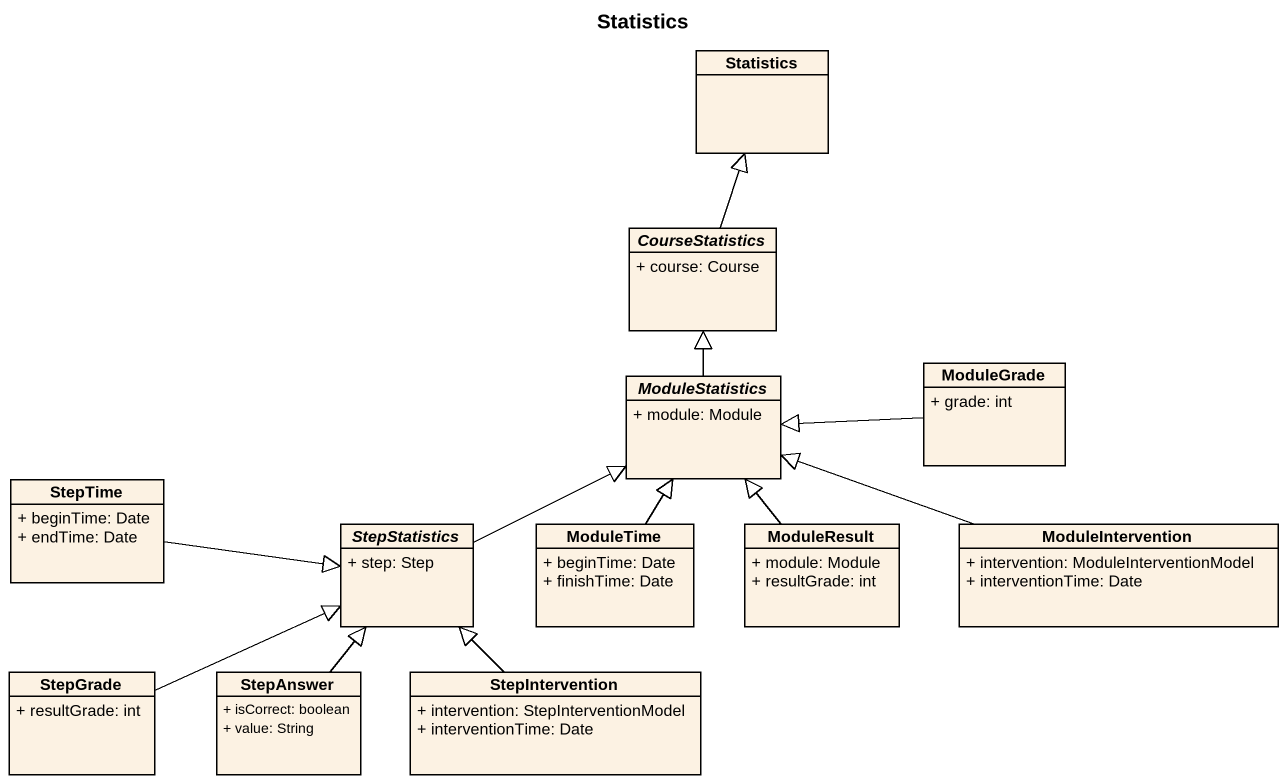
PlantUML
@startuml
title Statistics
hide circle
hide empty members
skinparam classAttributeIconSize 0
class Statistics
abstract class CourseStatistics {
  + course: Course
}
abstract class ModuleStatistics {
  + module: Module
}
class ModuleGrade {
  + grade: int
}
class StepTime {
  + beginTime: Date
  + endTime: Date
}
abstract class StepStatistics {
  + step: Step
}
class ModuleTime {
  + beginTime: Date
  + finishTime: Date
}
class ModuleResult {
  + module: Module
  + resultGrade: int
}
class ModuleIntervention {
  + intervention: ModuleInterventionModel
  + interventionTime: Date
}
class StepGrade {
  + resultGrade: int
}
class StepAnswer {
  + isCorrect: boolean
  + value: String
}
class StepIntervention {
  + intervention: StepInterventionModel
  + interventionTime: Date
}
CourseStatistics -up-|> Statistics
ModuleStatistics -up-|> CourseStatistics
ModuleGrade -left-|> ModuleStatistics
StepTime -right-|> StepStatistics
StepStatistics -right-|> ModuleStatistics
ModuleTime -up-|> ModuleStatistics
ModuleResult -up-|> ModuleStatistics
ModuleIntervention -left-|> ModuleStatistics
StepGrade -right-|> StepStatistics
StepAnswer -up-|> StepStatistics
StepIntervention -up-|> StepStatistics
@enduml
